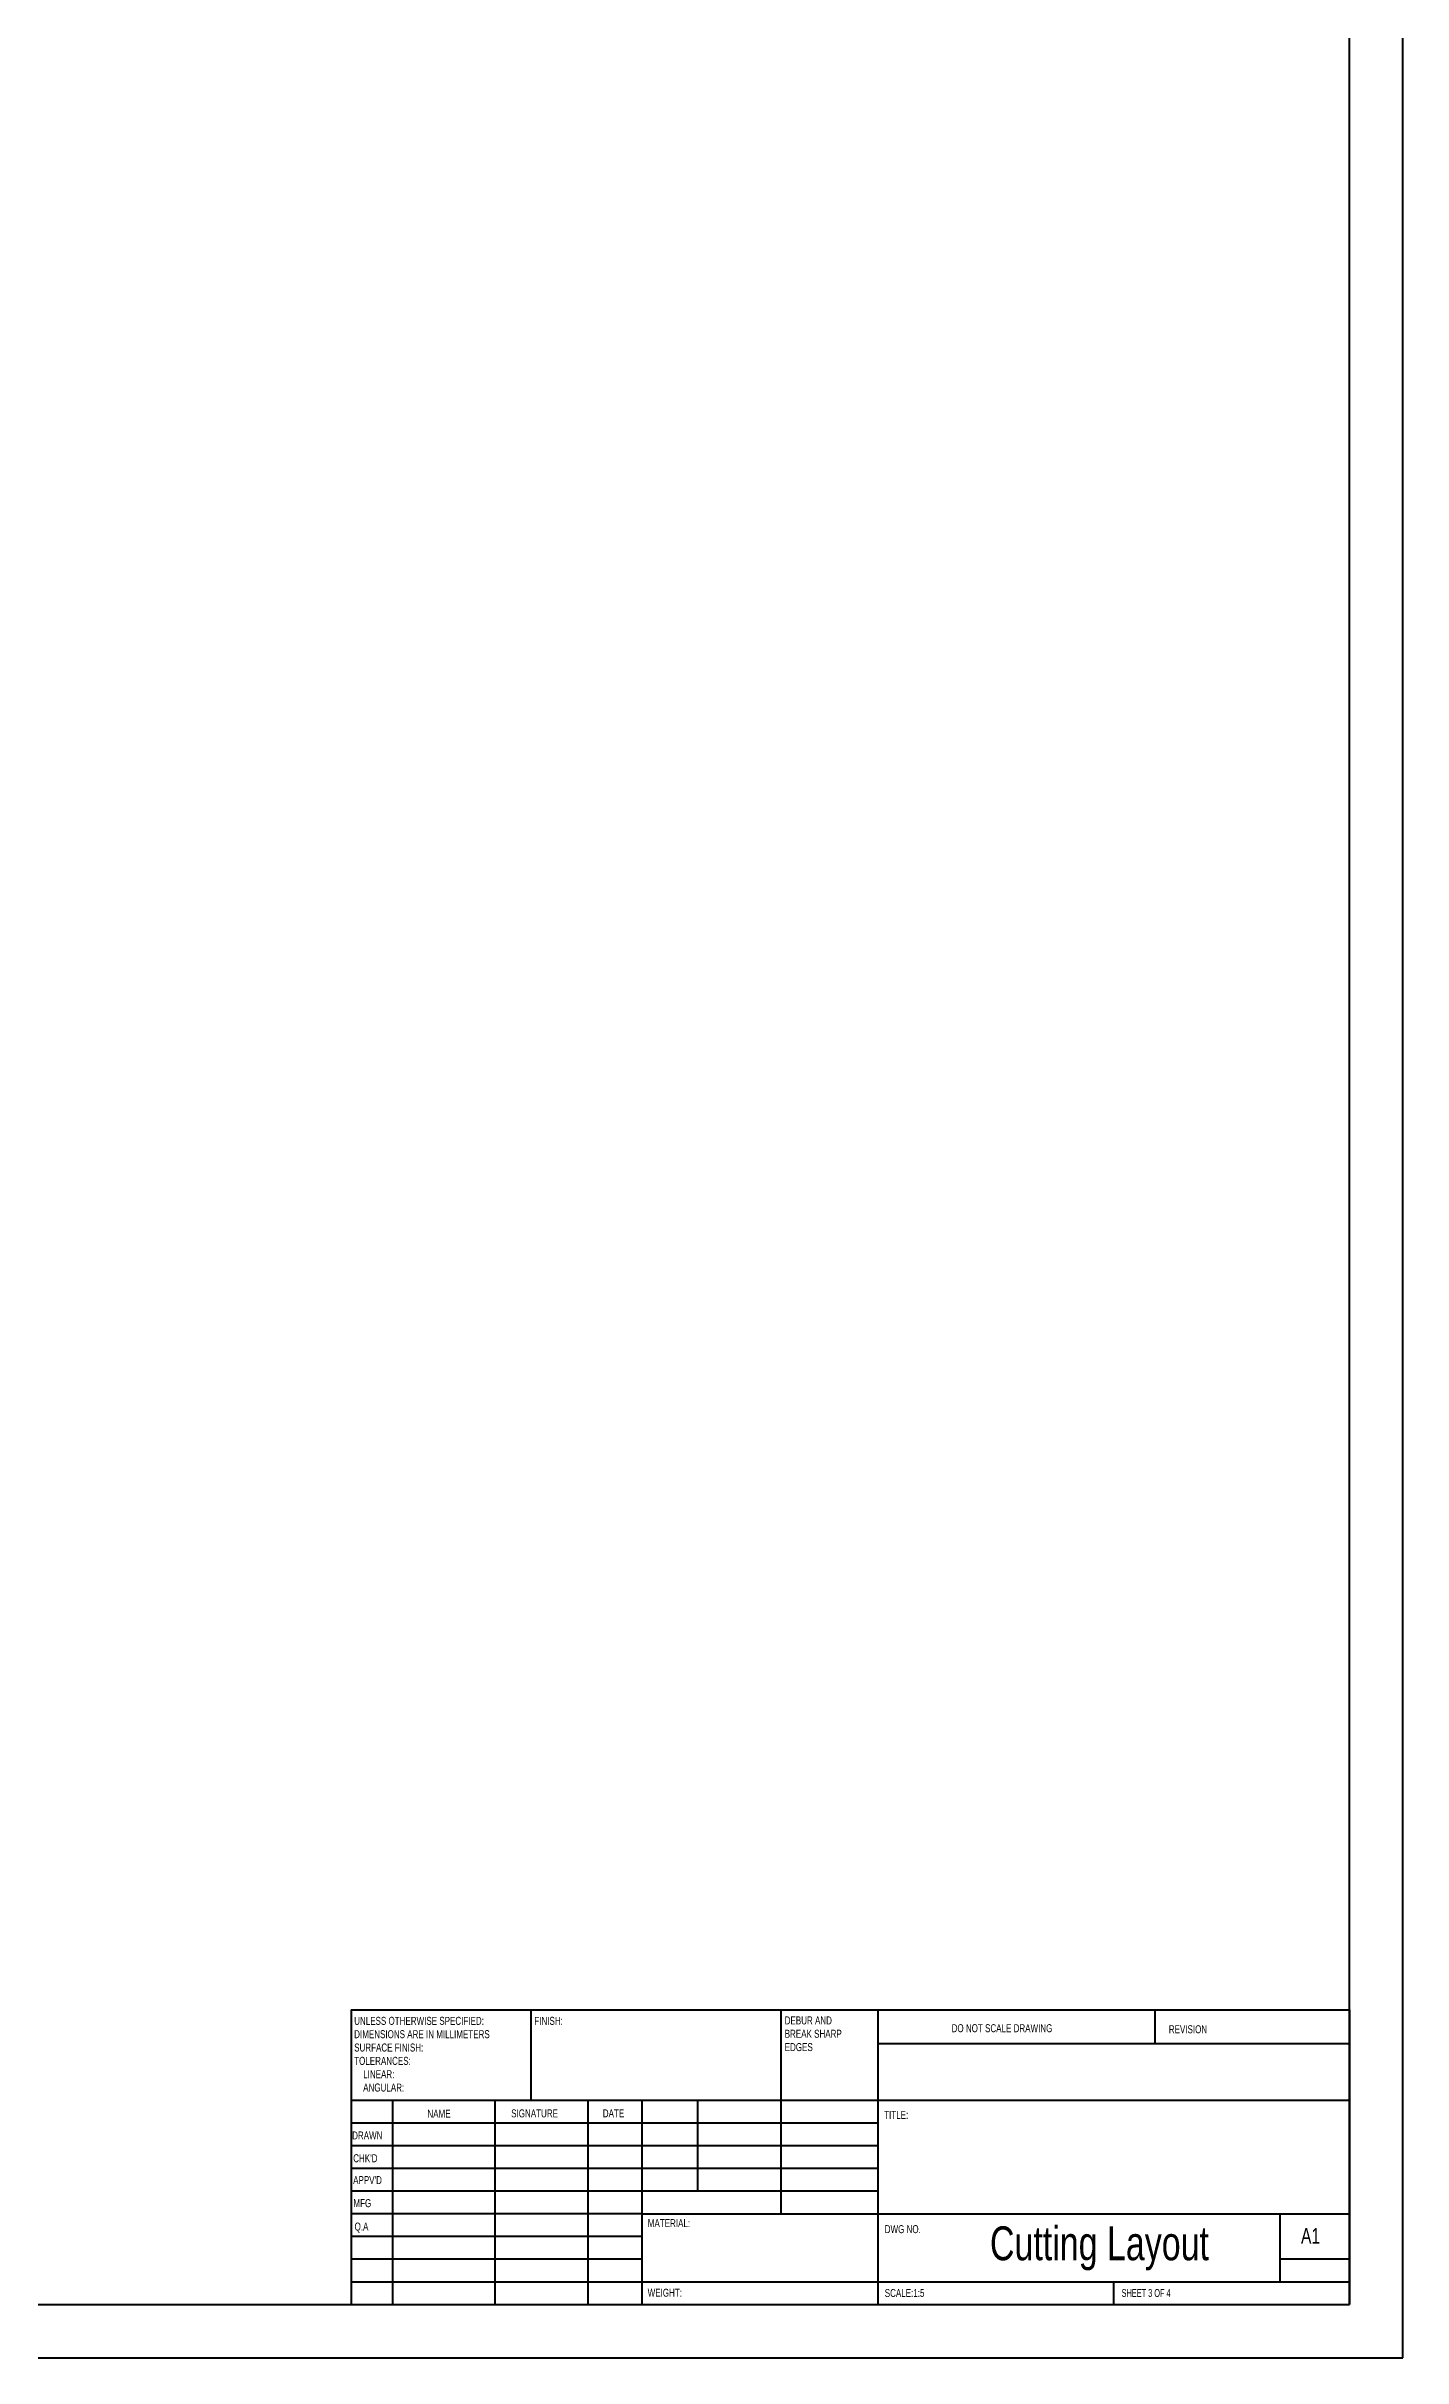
# Paper-space layout '5mm Wood Spacer Ring' of a CAD drawing. Header units: millimetres. Extents: x 0 to 1189, y 0 to 841.
# Drawn here: x 934.7 to 1189.1, y 0.2 to 433.6 of the extents above; entities that cross this region are included whole.
import ezdxf

# ---------------------------------------------------------------- set-up
doc = ezdxf.new("R2010")
doc.units = ezdxf.units.MM
doc.styles.add('SLDTEXTSTYLE0', font='TXT', dxfattribs={"width": 0.75})
doc.styles.add('SLDTEXTSTYLE1', font='TXT', dxfattribs={"width": 0.6875})

# ---------------------------------------------------------------- blocks, each defined once
blk = doc.blocks.new('SW_NOTE_0')
at = {"color": 0, "linetype": 'Continuous', "lineweight": 0, "char_height": 1.5, "attachment_point": 1, "style": 'SLDTEXTSTYLE0'}
for s, insert in [('DEBUR AND', (0, 1.93)), ('BREAK SHARP', (0, -0.57)), ('EDGES', (0, -3.07))]:
    blk.add_mtext(s, dxfattribs=dict(at, insert=insert))
blk = doc.blocks.new('SW_NOTE_1')
at = {"color": 0, "linetype": 'Continuous', "lineweight": 0, "char_height": 1.5, "attachment_point": 1, "style": 'SLDTEXTSTYLE0'}
for s, insert in [('UNLESS OTHERWISE SPECIFIED:', (0, 1.93)), ('SURFACE FINISH:', (0, -3.07)), ('DIMENSIONS ARE IN MILLIMETERS', (0, -0.57)), ('TOLERANCES:', (0, -5.57)), ('LINEAR:', (1.69, -8.07)), ('ANGULAR:', (1.69, -10.57))]:
    blk.add_mtext(s, dxfattribs=dict(at, insert=insert))

psp = doc.layouts.new('5mm Wood Spacer Ring')

# ---------------------------------------------------------------- linework, layer by layer
at = {"color": 7, "linetype": 'Continuous', "lineweight": 40}
for p, q in [((1189.08, 0.21), (1189.08, 841.21)), ((1179.08, 10.21), (1179.08, 831.21)), ((991.88, 65.46), (1179.08, 65.46)), ((991.88, 65.46), (991.88, 10.21)), ((1025.68, 48.46), (1025.68, 65.46)), ((1072.48, 65.46), (1072.48, 27.21)), ((1090.68, 65.46), (1090.68, 10.21)), ((1142.68, 59.09), (1142.68, 65.46)), ((1179.08, 65.46), (1179.08, 10.21)), ((1179.08, 59.09), (1090.68, 59.09)), ((1179.08, 48.46), (991.88, 48.46)), ((999.68, 48.46), (999.68, 10.21)), ((1018.87, 48.46), (1018.87, 10.21)), ((1036.28, 48.46), (1036.28, 10.21)), ((1046.48, 10.21), (1046.48, 48.46)), ((1056.88, 31.46), (1056.88, 48.46)), ((1090.68, 44.21), (991.88, 44.21)), ((1090.68, 39.96), (991.88, 39.96)), ((1090.68, 35.71), (991.88, 35.71)), ((1090.68, 31.46), (991.88, 31.46)), ((1046.48, 27.21), (991.88, 27.21)), ((1046.48, 27.21), (1179.08, 27.21)), ((1166.08, 14.46), (1166.08, 27.21)), ((1046.48, 22.96), (991.88, 22.96)), ((1046.48, 18.71), (991.88, 18.71)), ((1179.08, 18.71), (1166.08, 18.71)), ((991.88, 14.46), (1179.08, 14.46)), ((1134.88, 10.21), (1134.88, 14.46)), ((25.08, 10.21), (1179.08, 10.21)), ((0.08, 0.21), (1189.08, 0.21))]:
    psp.add_line(p, q, dxfattribs=at)

# ---------------------------------------------------------------- block references
at = {"color": 7, "linetype": 'Continuous', "lineweight": 0}
for name, p in [('SW_NOTE_1', (992.47, 62.2)), ('SW_NOTE_0', (1073.19, 62.28))]:
    psp.add_blockref(name, p, dxfattribs=at)

# ---------------------------------------------------------------- texts
for s, insert, char_height, attachment_point, style in [('FINISH:', (1026.25, 64.13), 1.5, 1, 'SLDTEXTSTYLE0'), ('DO NOT SCALE DRAWING', (1104.49, 62.75), 1.5, 1, 'SLDTEXTSTYLE0'), ('REVISION', (1145.21, 62.55), 1.5, 1, 'SLDTEXTSTYLE0'), ('NAME', (1006.2, 46.72), 1.5, 1, 'SLDTEXTSTYLE0'), ('SIGNATURE', (1021.91, 46.78), 1.5, 1, 'SLDTEXTSTYLE0'), ('DATE', (1039.09, 46.79), 1.5, 1, 'SLDTEXTSTYLE0'), ('TITLE:', (1091.84, 46.49), 1.5, 1, 'SLDTEXTSTYLE0'), ('DRAWN', (992.09, 42.64), 1.5, 1, 'SLDTEXTSTYLE0'), ("CHK'D", (992.29, 38.37), 1.5, 1, 'SLDTEXTSTYLE0'), ("APPV'D", (992.28, 34.28), 1.5, 1, 'SLDTEXTSTYLE0'), ('MFG', (992.33, 29.95), 1.5, 1, 'SLDTEXTSTYLE0'), ('MATERIAL:', (1047.52, 26.2), 1.5, 1, 'SLDTEXTSTYLE0'), ('Q.A', (992.55, 25.56), 1.5, 1, 'SLDTEXTSTYLE0'), ('DWG NO.', (1091.95, 25.08), 1.5, 1, 'SLDTEXTSTYLE0'), ('Cutting Layout', (1132.21, 24.85), 6.35, 2, 'SLDTEXTSTYLE0'), ('A1', (1170, 24.52), 2.91, 1, 'SLDTEXTSTYLE0'), ('WEIGHT:', (1047.5, 13.16), 1.499, 1, 'SLDTEXTSTYLE0'), ('SCALE:1:5', (1091.95, 13.11), 1.5, 1, 'SLDTEXTSTYLE0'), ('SHEET 3 OF 4', (1136.36, 13.11), 1.5, 1, 'SLDTEXTSTYLE1')]:
    psp.add_mtext(s, dxfattribs=dict(at, insert=insert, char_height=char_height, attachment_point=attachment_point, style=style))

doc.saveas('drawing.dxf')
